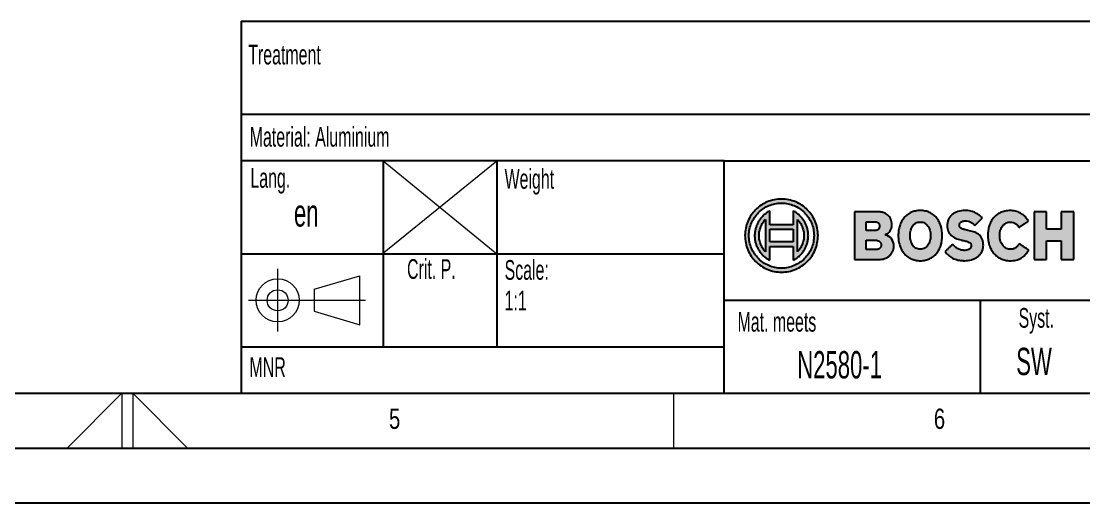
# Paper-space layout 'Sheet2' of a CAD drawing. Header units: millimetres. Extents: x 0 to 420, y 0 to 297.
# Drawn here: x 205.3 to 302.5, y 0 to 44 of the extents above; entities that cross this region are included whole.
import ezdxf

# ---------------------------------------------------------------- set-up
doc = ezdxf.new("R2010")
doc.units = ezdxf.units.MM
doc.header["$PDSIZE"] = -1
doc.layers.add('FORMAT', color=7, linetype='Continuous')
doc.layers.add('SLD-0', color=7, linetype='Continuous')
doc.styles.add('SLDTEXTSTYLE0', font='TXT', dxfattribs={"width": 0.75})
doc.styles.add('SLDTEXTSTYLE1', font='TXT', dxfattribs={"width": 0.605})

# ---------------------------------------------------------------- blocks, each defined once
blk = doc.blocks.new('Bosch_logo_1')
at = {"linetype": 'Continuous'}
h = blk.add_hatch(color=7, dxfattribs=at)
edge = h.paths.add_edge_path(flags=0)
edge.add_spline(control_points=[(-19.093, 0.827), (-19.254, 0.827), (-19.573, 0.795), (-20.026, 0.654), (-20.435, 0.432), (-20.791, 0.138), (-21.085, -0.218), (-21.308, -0.628), (-21.448, -1.08), (-21.48, -1.399), (-21.48, -1.56)], knot_values=[1, 1, 1, 1, 1.129143, 1.254452, 1.377674, 1.5, 1.622326, 1.745548, 1.870857, 2, 2, 2, 2], weights=[1, 1, 1, 1, 1, 1, 1, 1, 1, 1, 1], degree=3, periodic=0)
edge.add_spline(control_points=[(-21.48, -1.56), (-21.48, -1.721), (-21.448, -2.04), (-21.308, -2.493), (-21.085, -2.902), (-20.791, -3.258), (-20.435, -3.552), (-20.026, -3.774), (-19.573, -3.915), (-19.254, -3.947), (-19.093, -3.947)], knot_values=[2, 2, 2, 2, 2.129137, 2.254443, 2.377665, 2.499992, 2.62232, 2.745544, 2.870855, 3, 3, 3, 3], weights=[1, 1, 1, 1, 1, 1, 1, 1, 1, 1, 1], degree=3, periodic=0)
edge.add_spline(control_points=[(-19.093, -3.947), (-18.932, -3.947), (-18.614, -3.915), (-18.161, -3.774), (-17.752, -3.552), (-17.395, -3.258), (-17.101, -2.902), (-16.879, -2.493), (-16.738, -2.04), (-16.707, -1.721), (-16.707, -1.56)], knot_values=[3, 3, 3, 3, 3.129141, 3.254451, 3.377676, 3.500005, 3.622334, 3.745557, 3.870864, 4, 4, 4, 4], weights=[1, 1, 1, 1, 1, 1, 1, 1, 1, 1, 1], degree=3, periodic=0)
edge.add_spline(control_points=[(-16.707, -1.56), (-16.707, -1.399), (-16.738, -1.08), (-16.879, -0.628), (-17.101, -0.218), (-17.395, 0.138), (-17.752, 0.432), (-18.161, 0.654), (-18.614, 0.795), (-18.932, 0.827), (-19.093, 0.827)], knot_values=[0, 0, 0, 0, 0.129143, 0.254454, 0.377677, 0.500004, 0.622331, 0.745553, 0.870861, 1, 1, 1, 1], weights=[1, 1, 1, 1, 1, 1, 1, 1, 1, 1, 1], degree=3, periodic=0)
edge = h.paths.add_edge_path(flags=0)
edge.add_spline(control_points=[(-19.093, -3.686), (-19.237, -3.686), (-19.52, -3.658), (-19.923, -3.532), (-20.288, -3.334), (-20.605, -3.072), (-20.867, -2.755), (-21.065, -2.39), (-21.191, -1.987), (-21.219, -1.704), (-21.219, -1.56)], knot_values=[2, 2, 2, 2, 2.129015, 2.2543, 2.377579, 2.500005, 2.62243, 2.745707, 2.870989, 3, 3, 3, 3], weights=[1, 1, 1, 1, 1, 1, 1, 1, 1, 1, 1], degree=3, periodic=0)
edge.add_spline(control_points=[(-21.219, -1.56), (-21.219, -1.417), (-21.191, -1.133), (-21.065, -0.73), (-20.867, -0.366), (-20.605, -0.048), (-20.288, 0.214), (-19.923, 0.412), (-19.52, 0.537), (-19.237, 0.566), (-19.093, 0.566)], knot_values=[3, 3, 3, 3, 3.129013, 3.254297, 3.377574, 3.5, 3.622425, 3.745703, 3.870987, 4, 4, 4, 4], weights=[1, 1, 1, 1, 1, 1, 1, 1, 1, 1, 1], degree=3, periodic=0)
edge.add_spline(control_points=[(-19.093, 0.566), (-18.95, 0.566), (-18.666, 0.537), (-18.263, 0.412), (-17.899, 0.214), (-17.582, -0.048), (-17.319, -0.366), (-17.121, -0.73), (-16.996, -1.133), (-16.967, -1.417), (-16.967, -1.56)], knot_values=[0, 0, 0, 0, 0.129013, 0.254297, 0.377575, 0.5, 0.622426, 0.745703, 0.870987, 1, 1, 1, 1], weights=[1, 1, 1, 1, 1, 1, 1, 1, 1, 1, 1], degree=3, periodic=0)
edge.add_spline(control_points=[(-16.967, -1.56), (-16.967, -1.704), (-16.996, -1.987), (-17.121, -2.39), (-17.319, -2.755), (-17.582, -3.072), (-17.899, -3.334), (-18.263, -3.532), (-18.666, -3.658), (-18.95, -3.686), (-19.093, -3.686)], knot_values=[1, 1, 1, 1, 1.129011, 1.254293, 1.377569, 1.499994, 1.62242, 1.745698, 1.870984, 2, 2, 2, 2], weights=[1, 1, 1, 1, 1, 1, 1, 1, 1, 1, 1], degree=3, periodic=0)
h = blk.add_hatch(color=7, dxfattribs=at)
edge = h.paths.add_edge_path(flags=0)
edge.add_spline(control_points=[(-17.339, -1.56), (-17.339, -1.481), (-17.349, -1.325), (-17.393, -1.097), (-17.466, -0.878), (-17.565, -0.672), (-17.69, -0.48), (-17.84, -0.304), (-18.013, -0.147), (-18.179, -0.031), (-18.286, 0.03), (-18.325, 0.051)], knot_values=[1, 1, 1, 1, 1.11875, 1.235358, 1.350638, 1.465346, 1.580206, 1.695924, 1.81322, 1.932843, 2, 2, 2, 2], weights=[1, 1, 1, 1, 1, 1, 1, 1, 1, 1, 1, 1], degree=3, periodic=0)
edge.add_line((-18.325, 0.051), (-18.325, -0.85))
edge.add_line((-18.325, -0.85), (-19.861, -0.85))
edge.add_line((-19.861, -0.85), (-19.861, 0.051))
edge.add_spline(control_points=[(-19.861, 0.051), (-19.901, 0.03), (-20.008, -0.031), (-20.173, -0.147), (-20.346, -0.305), (-20.495, -0.481), (-20.621, -0.673), (-20.72, -0.879), (-20.793, -1.097), (-20.837, -1.325), (-20.847, -1.481), (-20.847, -1.56)], knot_values=[5, 5, 5, 5, 5.067081, 5.186743, 5.3041, 5.419866, 5.534741, 5.649429, 5.764667, 5.88124, 6, 6, 6, 6], weights=[1, 1, 1, 1, 1, 1, 1, 1, 1, 1, 1, 1], degree=3, periodic=0)
edge.add_spline(control_points=[(-20.847, -1.56), (-20.847, -1.638), (-20.838, -1.794), (-20.794, -2.022), (-20.722, -2.239), (-20.623, -2.444), (-20.498, -2.636), (-20.348, -2.812), (-20.174, -2.971), (-20.008, -3.089), (-19.901, -3.151), (-19.861, -3.172)], knot_values=[6, 6, 6, 6, 6.118545, 6.23462, 6.349211, 6.463277, 6.577752, 6.693544, 6.811542, 6.932619, 7, 7, 7, 7], weights=[1, 1, 1, 1, 1, 1, 1, 1, 1, 1, 1, 1], degree=3, periodic=0)
edge.add_line((-19.861, -3.172), (-19.861, -2.27))
edge.add_line((-19.861, -2.27), (-18.325, -2.27))
edge.add_line((-18.325, -2.27), (-18.325, -3.171))
edge.add_spline(control_points=[(-18.325, -3.171), (-18.286, -3.15), (-18.179, -3.089), (-18.013, -2.973), (-17.84, -2.815), (-17.69, -2.64), (-17.565, -2.448), (-17.466, -2.241), (-17.393, -2.023), (-17.349, -1.795), (-17.339, -1.638), (-17.339, -1.56)], knot_values=[0, 0, 0, 0, 0.067062, 0.186788, 0.304137, 0.419867, 0.534708, 0.649384, 0.764633, 0.881229, 1, 1, 1, 1], weights=[1, 1, 1, 1, 1, 1, 1, 1, 1, 1, 1, 1], degree=3, periodic=0)
edge = h.paths.add_edge_path(flags=0)
edge.add_spline(control_points=[(-20.148, -2.615), (-20.209, -2.549), (-20.325, -2.401), (-20.457, -2.145), (-20.541, -1.859), (-20.56, -1.66), (-20.56, -1.56)], knot_values=[0, 0, 0, 0, 0.230716, 0.485534, 0.740848, 1, 1, 1, 1], weights=[1, 1, 1, 1, 1, 1, 1], degree=3, periodic=0)
edge.add_spline(control_points=[(-20.56, -1.56), (-20.56, -1.46), (-20.541, -1.261), (-20.457, -0.975), (-20.325, -0.719), (-20.209, -0.571), (-20.148, -0.505)], knot_values=[1, 1, 1, 1, 1.258923, 1.514213, 1.769137, 2, 2, 2, 2], weights=[1, 1, 1, 1, 1, 1, 1], degree=3, periodic=0)
edge.add_line((-20.148, -0.505), (-20.148, -2.615))
h.paths.add_polyline_path([(-18.325, -1.144), (-18.325, -1.976), (-19.86, -1.976), (-19.86, -1.144)], flags=0)
edge = h.paths.add_edge_path(flags=0)
edge.add_spline(control_points=[(-17.626, -1.56), (-17.626, -1.66), (-17.645, -1.859), (-17.729, -2.145), (-17.862, -2.401), (-17.978, -2.549), (-18.038, -2.615)], knot_values=[1, 1, 1, 1, 1.259119, 1.514406, 1.769207, 2, 2, 2, 2], weights=[1, 1, 1, 1, 1, 1, 1], degree=3, periodic=0)
edge.add_line((-18.038, -2.615), (-18.038, -0.505))
edge.add_spline(control_points=[(-18.038, -0.505), (-17.978, -0.571), (-17.862, -0.719), (-17.729, -0.975), (-17.645, -1.261), (-17.626, -1.46), (-17.626, -1.56)], knot_values=[0, 0, 0, 0, 0.23094, 0.485847, 0.74111, 1, 1, 1, 1], weights=[1, 1, 1, 1, 1, 1, 1], degree=3, periodic=0)
h = blk.add_hatch(color=7, dxfattribs=at)
edge = h.paths.add_edge_path(flags=0)
edge.add_line((-14.32, 0), (-14.32, -3.125))
edge.add_line((-14.32, -3.125), (-12.723, -3.125))
edge.add_spline(control_points=[(-12.723, -3.125), (-12.662, -3.125), (-12.539, -3.114), (-12.362, -3.068), (-12.197, -2.993), (-12.048, -2.891), (-11.922, -2.764), (-11.825, -2.613), (-11.762, -2.44), (-11.748, -2.316), (-11.748, -2.252)], knot_values=[1, 1, 1, 1, 1.126298, 1.252075, 1.376857, 1.500279, 1.622498, 1.744628, 1.86913, 2, 2, 2, 2], weights=[1, 1, 1, 1, 1, 1, 1, 1, 1, 1, 1], degree=3, periodic=0)
edge.add_spline(control_points=[(-11.748, -2.252), (-11.748, -1.88), (-11.954, -1.619), (-12.315, -1.5)], knot_values=[2, 2, 2, 2, 3, 3, 3, 3], weights=[1, 1, 1, 1], degree=3, periodic=0)
edge.add_spline(control_points=[(-12.315, -1.5), (-12.045, -1.387), (-11.885, -1.154), (-11.885, -0.859)], knot_values=[3, 3, 3, 3, 4, 4, 4, 4], weights=[1, 1, 1, 1], degree=3, periodic=0)
edge.add_spline(control_points=[(-11.885, -0.859), (-11.885, -0.791), (-11.896, -0.661), (-11.949, -0.482), (-12.037, -0.33), (-12.156, -0.207), (-12.301, -0.113), (-12.438, -0.059), (-12.558, -0.028), (-12.687, -0.006), (-12.787, 0), (-12.855, 0)], knot_values=[4, 4, 4, 4, 4.138726, 4.263614, 4.380196, 4.493995, 4.609834, 4.731357, 4.795091, 4.861041, 5, 5, 5, 5], weights=[1, 1, 1, 1, 1, 1, 1, 1, 1, 1, 1, 1], degree=3, periodic=0)
edge.add_line((-12.855, 0), (-14.32, 0))
edge = h.paths.add_edge_path(flags=0)
edge.add_line((-12.993, -1.232), (-13.551, -1.232))
edge.add_line((-13.551, -1.232), (-13.551, -0.651))
edge.add_line((-13.551, -0.651), (-12.979, -0.651))
edge.add_spline(control_points=[(-12.979, -0.651), (-12.938, -0.651), (-12.876, -0.66), (-12.806, -0.696), (-12.762, -0.731), (-12.727, -0.775), (-12.701, -0.826), (-12.685, -0.884), (-12.681, -0.925), (-12.681, -0.946)], knot_values=[0, 0, 0, 0, 0.262903, 0.383932, 0.501607, 0.619042, 0.739321, 0.865393, 1, 1, 1, 1], weights=[1, 1, 1, 1, 1, 1, 1, 1, 1, 1], degree=3, periodic=0)
edge.add_spline(control_points=[(-12.681, -0.946), (-12.681, -0.981), (-12.696, -1.053), (-12.747, -1.132), (-12.805, -1.181), (-12.86, -1.21), (-12.923, -1.228), (-12.969, -1.232), (-12.993, -1.232)], knot_values=[1, 1, 1, 1, 1.223799, 1.457178, 1.580002, 1.709138, 1.847774, 2, 2, 2, 2], weights=[1, 1, 1, 1, 1, 1, 1, 1, 1], degree=3, periodic=0)
edge = h.paths.add_edge_path(flags=0)
edge.add_line((-12.979, -2.474), (-13.551, -2.474))
edge.add_line((-13.551, -2.474), (-13.551, -1.86))
edge.add_line((-13.551, -1.86), (-12.993, -1.86))
edge.add_spline(control_points=[(-12.993, -1.86), (-12.96, -1.86), (-12.899, -1.863), (-12.813, -1.879), (-12.741, -1.906), (-12.682, -1.942), (-12.636, -1.987), (-12.603, -2.041), (-12.584, -2.101), (-12.581, -2.143), (-12.581, -2.165)], knot_values=[4, 4, 4, 4, 4.169584, 4.318204, 4.44921, 4.566675, 4.675402, 4.780628, 4.887411, 5, 5, 5, 5], weights=[1, 1, 1, 1, 1, 1, 1, 1, 1, 1, 1], degree=3, periodic=0)
edge.add_spline(control_points=[(-12.581, -2.165), (-12.581, -2.191), (-12.585, -2.24), (-12.607, -2.308), (-12.643, -2.364), (-12.692, -2.407), (-12.751, -2.439), (-12.82, -2.46), (-12.897, -2.472), (-12.951, -2.474), (-12.979, -2.474)], knot_values=[0, 0, 0, 0, 0.13693, 0.257262, 0.368703, 0.4789, 0.594051, 0.71818, 0.853308, 1, 1, 1, 1], weights=[1, 1, 1, 1, 1, 1, 1, 1, 1, 1, 1], degree=3, periodic=0)
h = blk.add_hatch(color=7, dxfattribs=at)
edge = h.paths.add_edge_path(flags=0)
edge.add_spline(control_points=[(-8.588, -1.56), (-8.588, -1.344), (-8.631, -1.023), (-8.792, -0.639), (-8.956, -0.393), (-9.164, -0.19), (-9.415, -0.037), (-9.707, 0.059), (-9.917, 0.078), (-10.025, 0.078)], knot_values=[3, 3, 3, 3, 3.265622, 3.38947, 3.508778, 3.625817, 3.743834, 3.866982, 4, 4, 4, 4], weights=[1, 1, 1, 1, 1, 1, 1, 1, 1, 1], degree=3, periodic=0)
edge.add_spline(control_points=[(-10.025, 0.078), (-10.133, 0.078), (-10.342, 0.059), (-10.633, -0.037), (-10.884, -0.19), (-11.092, -0.393), (-11.256, -0.639), (-11.375, -0.92), (-11.447, -1.232), (-11.462, -1.449), (-11.462, -1.56)], knot_values=[0, 0, 0, 0, 0.132442, 0.255308, 0.373253, 0.490335, 0.609715, 0.733608, 0.863424, 1, 1, 1, 1], weights=[1, 1, 1, 1, 1, 1, 1, 1, 1, 1, 1], degree=3, periodic=0)
edge.add_spline(control_points=[(-11.462, -1.56), (-11.462, -1.672), (-11.447, -1.89), (-11.375, -2.202), (-11.256, -2.483), (-11.092, -2.729), (-10.884, -2.932), (-10.633, -3.084), (-10.341, -3.179), (-10.133, -3.199), (-10.025, -3.199)], knot_values=[1, 1, 1, 1, 1.137058, 1.267067, 1.390939, 1.510171, 1.627062, 1.744845, 1.867609, 2, 2, 2, 2], weights=[1, 1, 1, 1, 1, 1, 1, 1, 1, 1, 1], degree=3, periodic=0)
edge.add_spline(control_points=[(-10.025, -3.199), (-9.917, -3.199), (-9.707, -3.179), (-9.415, -3.084), (-9.164, -2.932), (-8.956, -2.729), (-8.792, -2.483), (-8.631, -2.099), (-8.588, -1.777), (-8.588, -1.56)], knot_values=[2, 2, 2, 2, 2.132959, 2.256002, 2.373854, 2.490704, 2.609866, 2.733695, 3, 3, 3, 3], weights=[1, 1, 1, 1, 1, 1, 1, 1, 1, 1], degree=3, periodic=0)
edge = h.paths.add_edge_path(flags=0)
edge.add_spline(control_points=[(-10.025, -2.451), (-10.077, -2.451), (-10.178, -2.44), (-10.318, -2.387), (-10.435, -2.303), (-10.529, -2.192), (-10.601, -2.058), (-10.652, -1.905), (-10.682, -1.737), (-10.688, -1.62), (-10.688, -1.56)], knot_values=[1, 1, 1, 1, 1.126022, 1.242054, 1.354766, 1.469608, 1.590236, 1.718578, 1.855252, 2, 2, 2, 2], weights=[1, 1, 1, 1, 1, 1, 1, 1, 1, 1, 1], degree=3, periodic=0)
edge.add_spline(control_points=[(-10.688, -1.56), (-10.688, -1.501), (-10.682, -1.384), (-10.652, -1.218), (-10.601, -1.066), (-10.529, -0.933), (-10.434, -0.822), (-10.318, -0.737), (-10.178, -0.685), (-10.077, -0.674), (-10.025, -0.674)], knot_values=[2, 2, 2, 2, 2.144038, 2.280288, 2.408454, 2.529112, 2.644145, 2.75716, 2.873562, 3, 3, 3, 3], weights=[1, 1, 1, 1, 1, 1, 1, 1, 1, 1, 1], degree=3, periodic=0)
edge.add_spline(control_points=[(-10.025, -0.674), (-9.972, -0.674), (-9.871, -0.685), (-9.731, -0.737), (-9.614, -0.822), (-9.519, -0.933), (-9.446, -1.066), (-9.394, -1.217), (-9.363, -1.384), (-9.357, -1.501), (-9.357, -1.56)], knot_values=[3, 3, 3, 3, 3.126334, 3.242884, 3.356143, 3.471378, 3.592113, 3.720206, 3.85625, 4, 4, 4, 4], weights=[1, 1, 1, 1, 1, 1, 1, 1, 1, 1, 1], degree=3, periodic=0)
edge.add_spline(control_points=[(-9.357, -1.56), (-9.357, -1.62), (-9.363, -1.737), (-9.394, -1.905), (-9.446, -2.058), (-9.519, -2.192), (-9.614, -2.303), (-9.731, -2.387), (-9.871, -2.44), (-9.972, -2.451), (-10.025, -2.451)], knot_values=[0, 0, 0, 0, 0.14446, 0.28093, 0.4092, 0.529906, 0.644952, 0.757909, 0.874086, 1, 1, 1, 1], weights=[1, 1, 1, 1, 1, 1, 1, 1, 1, 1, 1], degree=3, periodic=0)
h = blk.add_hatch(color=7, dxfattribs=at)
edge = h.paths.add_edge_path(flags=0)
edge.add_spline(control_points=[(-7.473, -0.891), (-7.473, -0.867), (-7.468, -0.82), (-7.442, -0.757), (-7.402, -0.706), (-7.351, -0.665), (-7.292, -0.635), (-7.207, -0.608), (-7.139, -0.6), (-7.094, -0.6)], knot_values=[5, 5, 5, 5, 5.135975, 5.259361, 5.378167, 5.497749, 5.620502, 5.746431, 6, 6, 6, 6], weights=[1, 1, 1, 1, 1, 1, 1, 1, 1, 1], degree=3, periodic=0)
edge.add_spline(control_points=[(-7.094, -0.6), (-7.03, -0.6), (-6.905, -0.615), (-6.731, -0.679), (-6.579, -0.772), (-6.492, -0.849), (-6.453, -0.891)], knot_values=[6, 6, 6, 6, 6.263489, 6.517535, 6.763897, 7, 7, 7, 7], weights=[1, 1, 1, 1, 1, 1, 1], degree=3, periodic=0)
edge.add_line((-6.453, -0.891), (-5.968, -0.411))
edge.add_spline(control_points=[(-5.968, -0.411), (-6.026, -0.345), (-6.162, -0.215), (-6.417, -0.057), (-6.739, 0.055), (-6.979, 0.078), (-7.107, 0.078)], knot_values=[8, 8, 8, 8, 8.207, 8.438239, 8.698654, 9, 9, 9, 9], weights=[1, 1, 1, 1, 1, 1, 1], degree=3, periodic=0)
edge.add_spline(control_points=[(-7.107, 0.078), (-7.262, 0.078), (-7.491, 0.049), (-7.764, -0.063), (-7.936, -0.176), (-8.079, -0.319), (-8.185, -0.491), (-8.251, -0.689), (-8.265, -0.831), (-8.265, -0.905)], knot_values=[9, 9, 9, 9, 9.27258, 9.397976, 9.517718, 9.634138, 9.750492, 9.870893, 10, 10, 10, 10], weights=[1, 1, 1, 1, 1, 1, 1, 1, 1, 1], degree=3, periodic=0)
edge.add_spline(control_points=[(-8.265, -0.905), (-8.265, -0.971), (-8.255, -1.097), (-8.202, -1.272), (-8.117, -1.423), (-8.005, -1.551), (-7.87, -1.655), (-7.716, -1.739), (-7.547, -1.803), (-7.429, -1.834), (-7.368, -1.846)], knot_values=[10, 10, 10, 10, 10.138816, 10.265029, 10.384301, 10.501512, 10.620219, 10.742508, 10.869169, 11, 11, 11, 11], weights=[1, 1, 1, 1, 1, 1, 1, 1, 1, 1, 1], degree=3, periodic=0)
edge.add_line((-7.368, -1.846), (-7.258, -1.869))
edge.add_spline(control_points=[(-7.258, -1.869), (-7.211, -1.879), (-7.124, -1.898), (-7.005, -1.929), (-6.907, -1.961), (-6.829, -1.996), (-6.769, -2.037), (-6.727, -2.088), (-6.704, -2.149), (-6.7, -2.193), (-6.7, -2.216)], knot_values=[12, 12, 12, 12, 12.202172, 12.372994, 12.515341, 12.632935, 12.731149, 12.818004, 12.904091, 13, 13, 13, 13], weights=[1, 1, 1, 1, 1, 1, 1, 1, 1, 1, 1], degree=3, periodic=0)
edge.add_spline(control_points=[(-6.7, -2.216), (-6.7, -2.238), (-6.705, -2.282), (-6.728, -2.343), (-6.766, -2.397), (-6.816, -2.442), (-6.878, -2.479), (-6.979, -2.515), (-7.063, -2.525), (-7.121, -2.525)], knot_values=[13, 13, 13, 13, 13.114587, 13.224515, 13.334602, 13.448979, 13.57083, 13.702431, 14, 14, 14, 14], weights=[1, 1, 1, 1, 1, 1, 1, 1, 1, 1], degree=3, periodic=0)
edge.add_spline(control_points=[(-7.121, -2.525), (-7.196, -2.525), (-7.345, -2.509), (-7.559, -2.432), (-7.753, -2.302), (-7.863, -2.187), (-7.913, -2.123)], knot_values=[14, 14, 14, 14, 14.244767, 14.486017, 14.734285, 15, 15, 15, 15], weights=[1, 1, 1, 1, 1, 1, 1], degree=3, periodic=0)
edge.add_line((-7.913, -2.123), (-8.412, -2.613))
edge.add_spline(control_points=[(-8.412, -2.613), (-8.343, -2.695), (-8.231, -2.813), (-8.059, -2.946), (-7.912, -3.033), (-7.745, -3.105), (-7.557, -3.159), (-7.343, -3.192), (-7.192, -3.199), (-7.112, -3.199)], knot_values=[0, 0, 0, 0, 0.216743, 0.327248, 0.441656, 0.562716, 0.693711, 0.838238, 1, 1, 1, 1], weights=[1, 1, 1, 1, 1, 1, 1, 1, 1, 1], degree=3, periodic=0)
edge.add_spline(control_points=[(-7.112, -3.199), (-6.965, -3.199), (-6.744, -3.168), (-6.471, -3.064), (-6.285, -2.953), (-6.125, -2.809), (-6.001, -2.63), (-5.92, -2.416), (-5.904, -2.26), (-5.904, -2.179)], knot_values=[1, 1, 1, 1, 1.24959, 1.37341, 1.495138, 1.615303, 1.736226, 1.862349, 2, 2, 2, 2], weights=[1, 1, 1, 1, 1, 1, 1, 1, 1, 1], degree=3, periodic=0)
edge.add_spline(control_points=[(-5.904, -2.179), (-5.904, -2.097), (-5.914, -1.979), (-5.953, -1.833), (-5.992, -1.74), (-6.04, -1.658), (-6.113, -1.562), (-6.225, -1.463), (-6.379, -1.376), (-6.545, -1.312), (-6.716, -1.265), (-6.831, -1.24), (-6.888, -1.228)], knot_values=[2, 2, 2, 2, 2.16118, 2.231758, 2.297422, 2.359501, 2.419204, 2.535141, 2.650814, 2.767864, 2.885189, 3, 3, 3, 3], weights=[1, 1, 1, 1, 1, 1, 1, 1, 1, 1, 1, 1, 1], degree=3, periodic=0)
edge.add_line((-6.888, -1.228), (-6.998, -1.205))
edge.add_spline(control_points=[(-6.998, -1.205), (-7.03, -1.198), (-7.093, -1.184), (-7.182, -1.16), (-7.263, -1.133), (-7.334, -1.101), (-7.393, -1.062), (-7.439, -1.014), (-7.468, -0.956), (-7.473, -0.913), (-7.473, -0.891)], knot_values=[4, 4, 4, 4, 4.160942, 4.311658, 4.450355, 4.576022, 4.689082, 4.79245, 4.892708, 5, 5, 5, 5], weights=[1, 1, 1, 1, 1, 1, 1, 1, 1, 1, 1], degree=3, periodic=0)
h = blk.add_hatch(color=7, dxfattribs=at)
edge = h.paths.add_edge_path(flags=0)
edge.add_spline(control_points=[(-4.835, -1.542), (-4.835, -1.476), (-4.826, -1.35), (-4.784, -1.174), (-4.718, -1.024), (-4.63, -0.898), (-4.527, -0.799), (-4.41, -0.727), (-4.284, -0.684), (-4.197, -0.674), (-4.153, -0.674)], knot_values=[6, 6, 6, 6, 6.161037, 6.306415, 6.439103, 6.561847, 6.677133, 6.787209, 6.894152, 7, 7, 7, 7], weights=[1, 1, 1, 1, 1, 1, 1, 1, 1, 1, 1], degree=3, periodic=0)
edge.add_spline(control_points=[(-4.153, -0.674), (-4.091, -0.674), (-3.999, -0.684), (-3.887, -0.724), (-3.813, -0.764), (-3.747, -0.815), (-3.666, -0.898), (-3.616, -0.972), (-3.586, -1.025)], knot_values=[7, 7, 7, 7, 7.267222, 7.388088, 7.505286, 7.622384, 7.742441, 8, 8, 8, 8], weights=[1, 1, 1, 1, 1, 1, 1, 1, 1], degree=3, periodic=0)
edge.add_line((-3.586, -1.025), (-2.954, -0.605))
edge.add_spline(control_points=[(-2.954, -0.605), (-2.992, -0.548), (-3.069, -0.441), (-3.197, -0.298), (-3.333, -0.179), (-3.478, -0.084), (-3.632, -0.011), (-3.857, 0.057), (-4.037, 0.074), (-4.158, 0.074)], knot_values=[9, 9, 9, 9, 9.141792, 9.273033, 9.396287, 9.514496, 9.630867, 9.748657, 10, 10, 10, 10], weights=[1, 1, 1, 1, 1, 1, 1, 1, 1, 1], degree=3, periodic=0)
edge.add_spline(control_points=[(-4.158, 0.074), (-4.269, 0.074), (-4.484, 0.054), (-4.783, -0.042), (-5.038, -0.195), (-5.248, -0.398), (-5.411, -0.641), (-5.528, -0.918), (-5.598, -1.222), (-5.613, -1.434), (-5.613, -1.542)], knot_values=[0, 0, 0, 0, 0.137202, 0.263004, 0.382389, 0.499709, 0.618319, 0.740481, 0.867503, 1, 1, 1, 1], weights=[1, 1, 1, 1, 1, 1, 1, 1, 1, 1, 1], degree=3, periodic=0)
edge.add_spline(control_points=[(-5.613, -1.542), (-5.613, -1.655), (-5.597, -1.875), (-5.521, -2.19), (-5.398, -2.475), (-5.229, -2.723), (-5.017, -2.927), (-4.766, -3.082), (-4.478, -3.178), (-4.272, -3.199), (-4.167, -3.199)], knot_values=[1, 1, 1, 1, 1.137733, 1.268688, 1.393811, 1.514396, 1.632307, 1.750157, 1.87136, 2, 2, 2, 2], weights=[1, 1, 1, 1, 1, 1, 1, 1, 1, 1, 1], degree=3, periodic=0)
edge.add_spline(control_points=[(-4.167, -3.199), (-4.094, -3.199), (-3.957, -3.193), (-3.763, -3.163), (-3.59, -3.111), (-3.436, -3.037), (-3.296, -2.94), (-3.167, -2.82), (-3.046, -2.679), (-2.97, -2.575), (-2.931, -2.52)], knot_values=[2, 2, 2, 2, 2.146769, 2.277507, 2.396986, 2.510414, 2.623051, 2.739689, 2.864302, 3, 3, 3, 3], weights=[1, 1, 1, 1, 1, 1, 1, 1, 1, 1, 1], degree=3, periodic=0)
edge.add_line((-2.931, -2.52), (-3.567, -2.091))
edge.add_spline(control_points=[(-3.567, -2.091), (-3.583, -2.117), (-3.615, -2.167), (-3.666, -2.237), (-3.722, -2.299), (-3.784, -2.352), (-3.855, -2.396), (-3.937, -2.428), (-4.029, -2.447), (-4.096, -2.451), (-4.13, -2.451)], knot_values=[4, 4, 4, 4, 4.128385, 4.250666, 4.368128, 4.483034, 4.598826, 4.720053, 4.851972, 5, 5, 5, 5], weights=[1, 1, 1, 1, 1, 1, 1, 1, 1, 1, 1], degree=3, periodic=0)
edge.add_spline(control_points=[(-4.13, -2.451), (-4.174, -2.451), (-4.261, -2.442), (-4.389, -2.4), (-4.509, -2.33), (-4.618, -2.231), (-4.71, -2.102), (-4.781, -1.942), (-4.826, -1.752), (-4.835, -1.615), (-4.835, -1.542)], knot_values=[5, 5, 5, 5, 5.100905, 5.204158, 5.311192, 5.424096, 5.545704, 5.679523, 5.82954, 6, 6, 6, 6], weights=[1, 1, 1, 1, 1, 1, 1, 1, 1, 1, 1], degree=3, periodic=0)
blk.add_hatch(color=7, dxfattribs=at).paths.add_polyline_path([(0, -3.125), (0, 0), (-0.824, 0), (-0.824, -1.149), (-1.771, -1.149), (-1.771, 0), (-2.591, 0), (-2.591, -3.125), (-1.771, -3.125), (-1.771, -1.893), (-0.824, -1.893), (-0.824, -3.125)], flags=0)
at = {"layer": 'SLD-0'}
for points, knots in [([(-19.093, 0.827), (-19.254, 0.827), (-19.573, 0.795), (-20.026, 0.654), (-20.435, 0.432), (-20.791, 0.138), (-21.085, -0.218), (-21.308, -0.628), (-21.448, -1.08), (-21.48, -1.399), (-21.48, -1.56)], [1, 1, 1, 1, 1.129143, 1.254452, 1.377674, 1.5, 1.622326, 1.745548, 1.870857, 2, 2, 2, 2]), ([(-16.707, -1.56), (-16.707, -1.399), (-16.738, -1.08), (-16.879, -0.628), (-17.101, -0.218), (-17.395, 0.138), (-17.752, 0.432), (-18.161, 0.654), (-18.614, 0.795), (-18.932, 0.827), (-19.093, 0.827)], [0, 0, 0, 0, 0.129143, 0.254454, 0.377677, 0.500004, 0.622331, 0.745553, 0.870861, 1, 1, 1, 1]), ([(-21.219, -1.56), (-21.219, -1.417), (-21.191, -1.133), (-21.065, -0.73), (-20.867, -0.366), (-20.605, -0.048), (-20.288, 0.214), (-19.923, 0.412), (-19.52, 0.537), (-19.237, 0.566), (-19.093, 0.566)], [3, 3, 3, 3, 3.129013, 3.254297, 3.377574, 3.5, 3.622425, 3.745703, 3.870987, 4, 4, 4, 4]), ([(-19.861, 0.051), (-19.901, 0.03), (-20.008, -0.031), (-20.173, -0.147), (-20.346, -0.305), (-20.495, -0.481), (-20.621, -0.673), (-20.72, -0.879), (-20.793, -1.097), (-20.837, -1.325), (-20.847, -1.481), (-20.847, -1.56)], [5, 5, 5, 5, 5.067081, 5.186743, 5.3041, 5.419866, 5.534741, 5.649429, 5.764667, 5.88124, 6, 6, 6, 6]), ([(-19.093, 0.566), (-18.95, 0.566), (-18.666, 0.537), (-18.263, 0.412), (-17.899, 0.214), (-17.582, -0.048), (-17.319, -0.366), (-17.121, -0.73), (-16.996, -1.133), (-16.967, -1.417), (-16.967, -1.56)], [0, 0, 0, 0, 0.129013, 0.254297, 0.377575, 0.5, 0.622426, 0.745703, 0.870987, 1, 1, 1, 1]), ([(-17.339, -1.56), (-17.339, -1.481), (-17.349, -1.325), (-17.393, -1.097), (-17.466, -0.878), (-17.565, -0.672), (-17.69, -0.48), (-17.84, -0.304), (-18.013, -0.147), (-18.179, -0.031), (-18.286, 0.03), (-18.325, 0.051)], [1, 1, 1, 1, 1.11875, 1.235358, 1.350638, 1.465346, 1.580206, 1.695924, 1.81322, 1.932843, 2, 2, 2, 2]), ([(-11.885, -0.859), (-11.885, -0.791), (-11.896, -0.661), (-11.949, -0.482), (-12.037, -0.33), (-12.156, -0.207), (-12.301, -0.113), (-12.438, -0.059), (-12.558, -0.028), (-12.687, -0.006), (-12.787, 0), (-12.855, 0)], [4, 4, 4, 4, 4.138726, 4.263614, 4.380196, 4.493995, 4.609834, 4.731357, 4.795091, 4.861041, 5, 5, 5, 5]), ([(-10.025, 0.078), (-10.133, 0.078), (-10.342, 0.059), (-10.633, -0.037), (-10.884, -0.19), (-11.092, -0.393), (-11.256, -0.639), (-11.375, -0.92), (-11.447, -1.232), (-11.462, -1.449), (-11.462, -1.56)], [0, 0, 0, 0, 0.132442, 0.255308, 0.373253, 0.490335, 0.609715, 0.733608, 0.863424, 1, 1, 1, 1]), ([(-8.588, -1.56), (-8.588, -1.344), (-8.631, -1.023), (-8.792, -0.639), (-8.956, -0.393), (-9.164, -0.19), (-9.415, -0.037), (-9.707, 0.059), (-9.917, 0.078), (-10.025, 0.078)], [3, 3, 3, 3, 3.265622, 3.38947, 3.508778, 3.625817, 3.743834, 3.866982, 4, 4, 4, 4]), ([(-7.107, 0.078), (-7.262, 0.078), (-7.491, 0.049), (-7.764, -0.063), (-7.936, -0.176), (-8.079, -0.319), (-8.185, -0.491), (-8.251, -0.689), (-8.265, -0.831), (-8.265, -0.905)], [9, 9, 9, 9, 9.27258, 9.397976, 9.517718, 9.634138, 9.750492, 9.870893, 10, 10, 10, 10]), ([(-5.968, -0.411), (-6.026, -0.345), (-6.162, -0.215), (-6.417, -0.057), (-6.739, 0.055), (-6.979, 0.078), (-7.107, 0.078)], [8, 8, 8, 8, 8.207, 8.438239, 8.698654, 9, 9, 9, 9]), ([(-4.158, 0.074), (-4.269, 0.074), (-4.484, 0.054), (-4.783, -0.042), (-5.038, -0.195), (-5.248, -0.398), (-5.411, -0.641), (-5.528, -0.918), (-5.598, -1.222), (-5.613, -1.434), (-5.613, -1.542)], [0, 0, 0, 0, 0.137202, 0.263004, 0.382389, 0.499709, 0.618319, 0.740481, 0.867503, 1, 1, 1, 1]), ([(-2.954, -0.605), (-2.992, -0.548), (-3.069, -0.441), (-3.197, -0.298), (-3.333, -0.179), (-3.478, -0.084), (-3.632, -0.011), (-3.857, 0.057), (-4.037, 0.074), (-4.158, 0.074)], [9, 9, 9, 9, 9.141792, 9.273033, 9.396287, 9.514496, 9.630867, 9.748657, 10, 10, 10, 10]), ([(-20.56, -1.56), (-20.56, -1.46), (-20.541, -1.261), (-20.457, -0.975), (-20.325, -0.719), (-20.209, -0.571), (-20.148, -0.505)], [1, 1, 1, 1, 1.258923, 1.514213, 1.769137, 2, 2, 2, 2]), ([(-18.038, -0.505), (-17.978, -0.571), (-17.862, -0.719), (-17.729, -0.975), (-17.645, -1.261), (-17.626, -1.46), (-17.626, -1.56)], [0, 0, 0, 0, 0.23094, 0.485847, 0.74111, 1, 1, 1, 1]), ([(-12.979, -0.651), (-12.938, -0.651), (-12.876, -0.66), (-12.806, -0.696), (-12.762, -0.731), (-12.727, -0.775), (-12.701, -0.826), (-12.685, -0.884), (-12.681, -0.925), (-12.681, -0.946)], [0, 0, 0, 0, 0.262903, 0.383932, 0.501607, 0.619042, 0.739321, 0.865393, 1, 1, 1, 1]), ([(-10.688, -1.56), (-10.688, -1.501), (-10.682, -1.384), (-10.652, -1.218), (-10.601, -1.066), (-10.529, -0.933), (-10.434, -0.822), (-10.318, -0.737), (-10.178, -0.685), (-10.077, -0.674), (-10.025, -0.674)], [2, 2, 2, 2, 2.144038, 2.280288, 2.408454, 2.529112, 2.644145, 2.75716, 2.873562, 3, 3, 3, 3]), ([(-10.025, -0.674), (-9.972, -0.674), (-9.871, -0.685), (-9.731, -0.737), (-9.614, -0.822), (-9.519, -0.933), (-9.446, -1.066), (-9.394, -1.217), (-9.363, -1.384), (-9.357, -1.501), (-9.357, -1.56)], [3, 3, 3, 3, 3.126334, 3.242884, 3.356143, 3.471378, 3.592113, 3.720206, 3.85625, 4, 4, 4, 4]), ([(-7.473, -0.891), (-7.473, -0.867), (-7.468, -0.82), (-7.442, -0.757), (-7.402, -0.706), (-7.351, -0.665), (-7.292, -0.635), (-7.207, -0.608), (-7.139, -0.6), (-7.094, -0.6)], [5, 5, 5, 5, 5.135975, 5.259361, 5.378167, 5.497749, 5.620502, 5.746431, 6, 6, 6, 6]), ([(-7.094, -0.6), (-7.03, -0.6), (-6.905, -0.615), (-6.731, -0.679), (-6.579, -0.772), (-6.492, -0.849), (-6.453, -0.891)], [6, 6, 6, 6, 6.263489, 6.517535, 6.763897, 7, 7, 7, 7]), ([(-4.835, -1.542), (-4.835, -1.476), (-4.826, -1.35), (-4.784, -1.174), (-4.718, -1.024), (-4.63, -0.898), (-4.527, -0.799), (-4.41, -0.727), (-4.284, -0.684), (-4.197, -0.674), (-4.153, -0.674)], [6, 6, 6, 6, 6.161037, 6.306415, 6.439103, 6.561847, 6.677133, 6.787209, 6.894152, 7, 7, 7, 7]), ([(-4.153, -0.674), (-4.091, -0.674), (-3.999, -0.684), (-3.887, -0.724), (-3.813, -0.764), (-3.747, -0.815), (-3.666, -0.898), (-3.616, -0.972), (-3.586, -1.025)], [7, 7, 7, 7, 7.267222, 7.388088, 7.505286, 7.622384, 7.742441, 8, 8, 8, 8]), ([(-12.681, -0.946), (-12.681, -0.981), (-12.696, -1.053), (-12.747, -1.132), (-12.805, -1.181), (-12.86, -1.21), (-12.923, -1.228), (-12.969, -1.232), (-12.993, -1.232)], [1, 1, 1, 1, 1.223799, 1.457178, 1.580002, 1.709138, 1.847774, 2, 2, 2, 2]), ([(-8.265, -0.905), (-8.265, -0.971), (-8.255, -1.097), (-8.202, -1.272), (-8.117, -1.423), (-8.005, -1.551), (-7.87, -1.655), (-7.716, -1.739), (-7.547, -1.803), (-7.429, -1.834), (-7.368, -1.846)], [10, 10, 10, 10, 10.138816, 10.265029, 10.384301, 10.501512, 10.620219, 10.742508, 10.869169, 11, 11, 11, 11]), ([(-6.998, -1.205), (-7.03, -1.198), (-7.093, -1.184), (-7.182, -1.16), (-7.263, -1.133), (-7.334, -1.101), (-7.393, -1.062), (-7.439, -1.014), (-7.468, -0.956), (-7.473, -0.913), (-7.473, -0.891)], [4, 4, 4, 4, 4.160942, 4.311658, 4.450355, 4.576022, 4.689082, 4.79245, 4.892708, 5, 5, 5, 5]), ([(-5.904, -2.179), (-5.904, -2.097), (-5.914, -1.979), (-5.953, -1.833), (-5.992, -1.74), (-6.04, -1.658), (-6.113, -1.562), (-6.225, -1.463), (-6.379, -1.376), (-6.545, -1.312), (-6.716, -1.265), (-6.831, -1.24), (-6.888, -1.228)], [2, 2, 2, 2, 2.16118, 2.231758, 2.297422, 2.359501, 2.419204, 2.535141, 2.650814, 2.767864, 2.885189, 3, 3, 3, 3]), ([(-21.48, -1.56), (-21.48, -1.721), (-21.448, -2.04), (-21.308, -2.493), (-21.085, -2.902), (-20.791, -3.258), (-20.435, -3.552), (-20.026, -3.774), (-19.573, -3.915), (-19.254, -3.947), (-19.093, -3.947)], [2, 2, 2, 2, 2.129137, 2.254443, 2.377665, 2.499992, 2.62232, 2.745544, 2.870855, 3, 3, 3, 3]), ([(-19.093, -3.686), (-19.237, -3.686), (-19.52, -3.658), (-19.923, -3.532), (-20.288, -3.334), (-20.605, -3.072), (-20.867, -2.755), (-21.065, -2.39), (-21.191, -1.987), (-21.219, -1.704), (-21.219, -1.56)], [2, 2, 2, 2, 2.129015, 2.2543, 2.377579, 2.500005, 2.62243, 2.745707, 2.870989, 3, 3, 3, 3]), ([(-20.847, -1.56), (-20.847, -1.638), (-20.838, -1.794), (-20.794, -2.022), (-20.722, -2.239), (-20.623, -2.444), (-20.498, -2.636), (-20.348, -2.812), (-20.174, -2.971), (-20.008, -3.089), (-19.901, -3.151), (-19.861, -3.172)], [6, 6, 6, 6, 6.118545, 6.23462, 6.349211, 6.463277, 6.577752, 6.693544, 6.811542, 6.932619, 7, 7, 7, 7]), ([(-20.148, -2.615), (-20.209, -2.549), (-20.325, -2.401), (-20.457, -2.145), (-20.541, -1.859), (-20.56, -1.66), (-20.56, -1.56)], [0, 0, 0, 0, 0.230716, 0.485534, 0.740848, 1, 1, 1, 1]), ([(-16.967, -1.56), (-16.967, -1.704), (-16.996, -1.987), (-17.121, -2.39), (-17.319, -2.755), (-17.582, -3.072), (-17.899, -3.334), (-18.263, -3.532), (-18.666, -3.658), (-18.95, -3.686), (-19.093, -3.686)], [1, 1, 1, 1, 1.129011, 1.254293, 1.377569, 1.499994, 1.62242, 1.745698, 1.870984, 2, 2, 2, 2]), ([(-19.093, -3.947), (-18.932, -3.947), (-18.614, -3.915), (-18.161, -3.774), (-17.752, -3.552), (-17.395, -3.258), (-17.101, -2.902), (-16.879, -2.493), (-16.738, -2.04), (-16.707, -1.721), (-16.707, -1.56)], [3, 3, 3, 3, 3.129141, 3.254451, 3.377676, 3.500005, 3.622334, 3.745557, 3.870864, 4, 4, 4, 4]), ([(-18.325, -3.171), (-18.286, -3.15), (-18.179, -3.089), (-18.013, -2.973), (-17.84, -2.815), (-17.69, -2.64), (-17.565, -2.448), (-17.466, -2.241), (-17.393, -2.023), (-17.349, -1.795), (-17.339, -1.638), (-17.339, -1.56)], [0, 0, 0, 0, 0.067062, 0.186788, 0.304137, 0.419867, 0.534708, 0.649384, 0.764633, 0.881229, 1, 1, 1, 1]), ([(-17.626, -1.56), (-17.626, -1.66), (-17.645, -1.859), (-17.729, -2.145), (-17.862, -2.401), (-17.978, -2.549), (-18.038, -2.615)], [1, 1, 1, 1, 1.259119, 1.514406, 1.769207, 2, 2, 2, 2]), ([(-12.993, -1.86), (-12.96, -1.86), (-12.899, -1.863), (-12.813, -1.879), (-12.741, -1.906), (-12.682, -1.942), (-12.636, -1.987), (-12.603, -2.041), (-12.584, -2.101), (-12.581, -2.143), (-12.581, -2.165)], [4, 4, 4, 4, 4.169584, 4.318204, 4.44921, 4.566675, 4.675402, 4.780628, 4.887411, 5, 5, 5, 5]), ([(-11.462, -1.56), (-11.462, -1.672), (-11.447, -1.89), (-11.375, -2.202), (-11.256, -2.483), (-11.092, -2.729), (-10.884, -2.932), (-10.633, -3.084), (-10.341, -3.179), (-10.133, -3.199), (-10.025, -3.199)], [1, 1, 1, 1, 1.137058, 1.267067, 1.390939, 1.510171, 1.627062, 1.744845, 1.867609, 2, 2, 2, 2]), ([(-10.025, -2.451), (-10.077, -2.451), (-10.178, -2.44), (-10.318, -2.387), (-10.435, -2.303), (-10.529, -2.192), (-10.601, -2.058), (-10.652, -1.905), (-10.682, -1.737), (-10.688, -1.62), (-10.688, -1.56)], [1, 1, 1, 1, 1.126022, 1.242054, 1.354766, 1.469608, 1.590236, 1.718578, 1.855252, 2, 2, 2, 2]), ([(-9.357, -1.56), (-9.357, -1.62), (-9.363, -1.737), (-9.394, -1.905), (-9.446, -2.058), (-9.519, -2.192), (-9.614, -2.303), (-9.731, -2.387), (-9.871, -2.44), (-9.972, -2.451), (-10.025, -2.451)], [0, 0, 0, 0, 0.14446, 0.28093, 0.4092, 0.529906, 0.644952, 0.757909, 0.874086, 1, 1, 1, 1]), ([(-10.025, -3.199), (-9.917, -3.199), (-9.707, -3.179), (-9.415, -3.084), (-9.164, -2.932), (-8.956, -2.729), (-8.792, -2.483), (-8.631, -2.099), (-8.588, -1.777), (-8.588, -1.56)], [2, 2, 2, 2, 2.132959, 2.256002, 2.373854, 2.490704, 2.609866, 2.733695, 3, 3, 3, 3]), ([(-7.258, -1.869), (-7.211, -1.879), (-7.124, -1.898), (-7.005, -1.929), (-6.907, -1.961), (-6.829, -1.996), (-6.769, -2.037), (-6.727, -2.088), (-6.704, -2.149), (-6.7, -2.193), (-6.7, -2.216)], [12, 12, 12, 12, 12.202172, 12.372994, 12.515341, 12.632935, 12.731149, 12.818004, 12.904091, 13, 13, 13, 13]), ([(-5.613, -1.542), (-5.613, -1.655), (-5.597, -1.875), (-5.521, -2.19), (-5.398, -2.475), (-5.229, -2.723), (-5.017, -2.927), (-4.766, -3.082), (-4.478, -3.178), (-4.272, -3.199), (-4.167, -3.199)], [1, 1, 1, 1, 1.137733, 1.268688, 1.393811, 1.514396, 1.632307, 1.750157, 1.87136, 2, 2, 2, 2]), ([(-4.13, -2.451), (-4.174, -2.451), (-4.261, -2.442), (-4.389, -2.4), (-4.509, -2.33), (-4.618, -2.231), (-4.71, -2.102), (-4.781, -1.942), (-4.826, -1.752), (-4.835, -1.615), (-4.835, -1.542)], [5, 5, 5, 5, 5.100905, 5.204158, 5.311192, 5.424096, 5.545704, 5.679523, 5.82954, 6, 6, 6, 6]), ([(-12.581, -2.165), (-12.581, -2.191), (-12.585, -2.24), (-12.607, -2.308), (-12.643, -2.364), (-12.692, -2.407), (-12.751, -2.439), (-12.82, -2.46), (-12.897, -2.472), (-12.951, -2.474), (-12.979, -2.474)], [0, 0, 0, 0, 0.13693, 0.257262, 0.368703, 0.4789, 0.594051, 0.71818, 0.853308, 1, 1, 1, 1]), ([(-12.723, -3.125), (-12.662, -3.125), (-12.539, -3.114), (-12.362, -3.068), (-12.197, -2.993), (-12.048, -2.891), (-11.922, -2.764), (-11.825, -2.613), (-11.762, -2.44), (-11.748, -2.316), (-11.748, -2.252)], [1, 1, 1, 1, 1.126298, 1.252075, 1.376857, 1.500279, 1.622498, 1.744628, 1.86913, 2, 2, 2, 2]), ([(-8.412, -2.613), (-8.343, -2.695), (-8.231, -2.813), (-8.059, -2.946), (-7.912, -3.033), (-7.745, -3.105), (-7.557, -3.159), (-7.343, -3.192), (-7.192, -3.199), (-7.112, -3.199)], [0, 0, 0, 0, 0.216743, 0.327248, 0.441656, 0.562716, 0.693711, 0.838238, 1, 1, 1, 1]), ([(-7.121, -2.525), (-7.196, -2.525), (-7.345, -2.509), (-7.559, -2.432), (-7.753, -2.302), (-7.863, -2.187), (-7.913, -2.123)], [14, 14, 14, 14, 14.244767, 14.486017, 14.734285, 15, 15, 15, 15]), ([(-6.7, -2.216), (-6.7, -2.238), (-6.705, -2.282), (-6.728, -2.343), (-6.766, -2.397), (-6.816, -2.442), (-6.878, -2.479), (-6.979, -2.515), (-7.063, -2.525), (-7.121, -2.525)], [13, 13, 13, 13, 13.114587, 13.224515, 13.334602, 13.448979, 13.57083, 13.702431, 14, 14, 14, 14]), ([(-7.112, -3.199), (-6.965, -3.199), (-6.744, -3.168), (-6.471, -3.064), (-6.285, -2.953), (-6.125, -2.809), (-6.001, -2.63), (-5.92, -2.416), (-5.904, -2.26), (-5.904, -2.179)], [1, 1, 1, 1, 1.24959, 1.37341, 1.495138, 1.615303, 1.736226, 1.862349, 2, 2, 2, 2]), ([(-4.167, -3.199), (-4.094, -3.199), (-3.957, -3.193), (-3.763, -3.163), (-3.59, -3.111), (-3.436, -3.037), (-3.296, -2.94), (-3.167, -2.82), (-3.046, -2.679), (-2.97, -2.575), (-2.931, -2.52)], [2, 2, 2, 2, 2.146769, 2.277507, 2.396986, 2.510414, 2.623051, 2.739689, 2.864302, 3, 3, 3, 3]), ([(-3.567, -2.091), (-3.583, -2.117), (-3.615, -2.167), (-3.666, -2.237), (-3.722, -2.299), (-3.784, -2.352), (-3.855, -2.396), (-3.937, -2.428), (-4.029, -2.447), (-4.096, -2.451), (-4.13, -2.451)], [4, 4, 4, 4, 4.128385, 4.250666, 4.368128, 4.483034, 4.598826, 4.720053, 4.851972, 5, 5, 5, 5])]:
    blk.add_open_spline(points, degree=3, knots=knots, dxfattribs=at)
for points, degree in [([(-19.861, -0.85), (-19.861, 0.051)], 1), ([(-18.325, 0.051), (-18.325, -0.85)], 1), ([(-12.855, 0), (-14.32, 0)], 1), ([(-14.32, 0), (-14.32, -3.125)], 1), ([(-2.591, 0), (-2.591, -3.125)], 1), ([(-1.771, 0), (-2.591, 0)], 1), ([(-1.771, -1.149), (-1.771, 0)], 1), ([(0, 0), (-0.824, 0)], 1), ([(-0.824, 0), (-0.824, -1.149)], 1), ([(0, -3.125), (0, 0)], 1), ([(-20.148, -0.505), (-20.148, -2.615)], 1), ([(-18.038, -2.615), (-18.038, -0.505)], 1), ([(-13.551, -1.232), (-13.551, -0.651)], 1), ([(-13.551, -0.651), (-12.979, -0.651)], 1), ([(-6.453, -0.891), (-5.968, -0.411)], 1), ([(-3.586, -1.025), (-2.954, -0.605)], 1), ([(-18.325, -0.85), (-19.861, -0.85)], 1), ([(-19.86, -1.976), (-19.86, -1.144)], 1), ([(-19.86, -1.144), (-18.325, -1.144)], 1), ([(-18.325, -1.144), (-18.325, -1.976)], 1), ([(-12.993, -1.232), (-13.551, -1.232)], 1), ([(-12.315, -1.5), (-12.045, -1.387), (-11.885, -1.154), (-11.885, -0.859)], 3), ([(-6.888, -1.228), (-6.998, -1.205)], 1), ([(-0.824, -1.149), (-1.771, -1.149)], 1), ([(-18.325, -1.976), (-19.86, -1.976)], 1), ([(-13.551, -2.474), (-13.551, -1.86)], 1), ([(-13.551, -1.86), (-12.993, -1.86)], 1), ([(-11.748, -2.252), (-11.748, -1.88), (-11.954, -1.619), (-12.315, -1.5)], 3), ([(-7.368, -1.846), (-7.258, -1.869)], 1), ([(-1.771, -3.125), (-1.771, -1.893)], 1), ([(-1.771, -1.893), (-0.824, -1.893)], 1), ([(-0.824, -1.893), (-0.824, -3.125)], 1), ([(-19.861, -3.172), (-19.861, -2.27)], 1), ([(-19.861, -2.27), (-18.325, -2.27)], 1), ([(-18.325, -2.27), (-18.325, -3.171)], 1), ([(-12.979, -2.474), (-13.551, -2.474)], 1), ([(-7.913, -2.123), (-8.412, -2.613)], 1), ([(-2.931, -2.52), (-3.567, -2.091)], 1), ([(-14.32, -3.125), (-12.723, -3.125)], 1), ([(-2.591, -3.125), (-1.771, -3.125)], 1), ([(-0.824, -3.125), (0, -3.125)], 1)]:
    blk.add_open_spline(points, degree=degree, dxfattribs=at)

psp = doc.layouts.new('Sheet2')

# ---------------------------------------------------------------- linework, layer by layer
at = {"layer": 'FORMAT'}
for p, q in [((225.404, 44.002), (225.404, 10.002)), ((225.404, 35.502), (410.004, 35.502)), ((269.604, 31.252), (225.404, 31.252)), ((238.404, 31.252), (238.404, 14.252)), ((248.804, 31.252), (248.804, 14.252)), ((269.604, 18.502), (269.604, 31.252)), ((269.604, 31.252), (303.404, 31.252)), ((225.404, 22.752), (269.604, 22.752)), ((269.604, 10.002), (269.604, 18.502)), ((269.604, 18.502), (303.404, 18.502)), ((293.004, 18.502), (293.004, 10.002)), ((225.404, 14.252), (269.604, 14.252)), ((225.404, 10.002), (410.004, 10.002))]:
    psp.add_line(p, q, dxfattribs=at)
at = {"layer": 'FORMAT', "lineweight": 18}
for p, q in [((238.319, 22.752), (248.804, 31.252)), ((238.404, 31.252), (248.804, 22.752)), ((228.749, 21.367), (228.749, 15.65)), ((232.099, 19.506), (236.258, 20.752)), ((236.258, 16.252), (236.258, 20.752)), ((232.099, 19.506), (232.099, 17.498)), ((226.083, 18.502), (236.771, 18.502)), ((232.099, 17.498), (236.258, 16.252))]:
    psp.add_line(p, q, dxfattribs=at)
for radius in [1.977, 0.959]:
    psp.add_circle((228.749, 18.502), radius, dxfattribs=at)
at = {"layer": 'SLD-0'}
for p, q in [((225.404, 44.002), (410.004, 44.002)), ((20.004, 10.002), (410.004, 10.002)), ((225.404, 10.002), (410.004, 10.002)), ((15.004, 5.002), (415.004, 5.002)), ((0.004, 0.002), (420.004, 0.002))]:
    psp.add_line(p, q, dxfattribs=at)
at = {"layer": 'SLD-0', "color": 7, "linetype": 'Continuous', "lineweight": 18}
for p, q in [((209.495, 5.002), (214.504, 10.002)), ((214.504, 10.002), (214.504, 5.002)), ((215.504, 10.002), (215.504, 5.002)), ((220.514, 5.002), (215.504, 10.002)), ((265.004, 5.002), (265.004, 10.002))]:
    psp.add_line(p, q, dxfattribs=at)
at = {"layer": 'SLD-0'}
for p in [(232.099, 18.502), (236.258, 18.502)]:
    psp.add_point(p, dxfattribs=at)

# ---------------------------------------------------------------- block references
at = {"color": 7, "linetype": 'Continuous', "xscale": 1.4, "yscale": 1.4, "zscale": 1.4}
psp.add_blockref('Bosch_logo_1', (301.567, 26.599), dxfattribs=at)

# ---------------------------------------------------------------- texts
at = {"color": 7, "linetype": 'Continuous', "lineweight": 0, "insert": (297.936, 14.164), "char_height": 2.5, "attachment_point": 2, "style": 'SLDTEXTSTYLE1'}
psp.add_mtext('SW', dxfattribs=at)
at = {"layer": 'FORMAT'}
for s, insert, char_height, attachment_point, style in [('Treatment', (226.058, 41.859), 1.8, 1, 'SLDTEXTSTYLE1'), ('Material: Aluminium', (226.195, 34.346), 1.8, 1, 'SLDTEXTSTYLE1'), ('Lang.', (226.257, 30.587), 1.8, 1, 'SLDTEXTSTYLE1'), ('Weight', (249.508, 30.5), 1.8, 1, 'SLDTEXTSTYLE1'), ('Crit. P.', (240.583, 22.261), 1.8, 1, 'SLDTEXTSTYLE1'), ('Scale:', (249.508, 22.177), 1.8, 1, 'SLDTEXTSTYLE1'), ('1:1', (249.508, 19.377), 1.8, 1, 'SLDTEXTSTYLE1'), ('Syst.', (298.144, 17.796), 1.8, 2, 'SLDTEXTSTYLE1'), ('Mat. meets', (270.816, 17.438), 1.8, 1, 'SLDTEXTSTYLE1'), ('N2580-1', (276.273, 13.862), 2.5, 1, 'SLDTEXTSTYLE1'), ('MNR', (226.175, 13.298), 1.8, 1, 'SLDTEXTSTYLE1'), ('5', (238.932, 8.602), 1.852, 1, 'SLDTEXTSTYLE0'), ('6', (288.773, 8.602), 1.852, 1, 'SLDTEXTSTYLE0')]:
    psp.add_mtext(s, dxfattribs=dict(at, insert=insert, char_height=char_height, attachment_point=attachment_point, style=style))
at = {"layer": 'SLD-0', "insert": (230.238, 27.737), "char_height": 2.5, "attachment_point": 1, "style": 'SLDTEXTSTYLE1'}
psp.add_mtext('en', dxfattribs=at)

doc.saveas('drawing.dxf')
